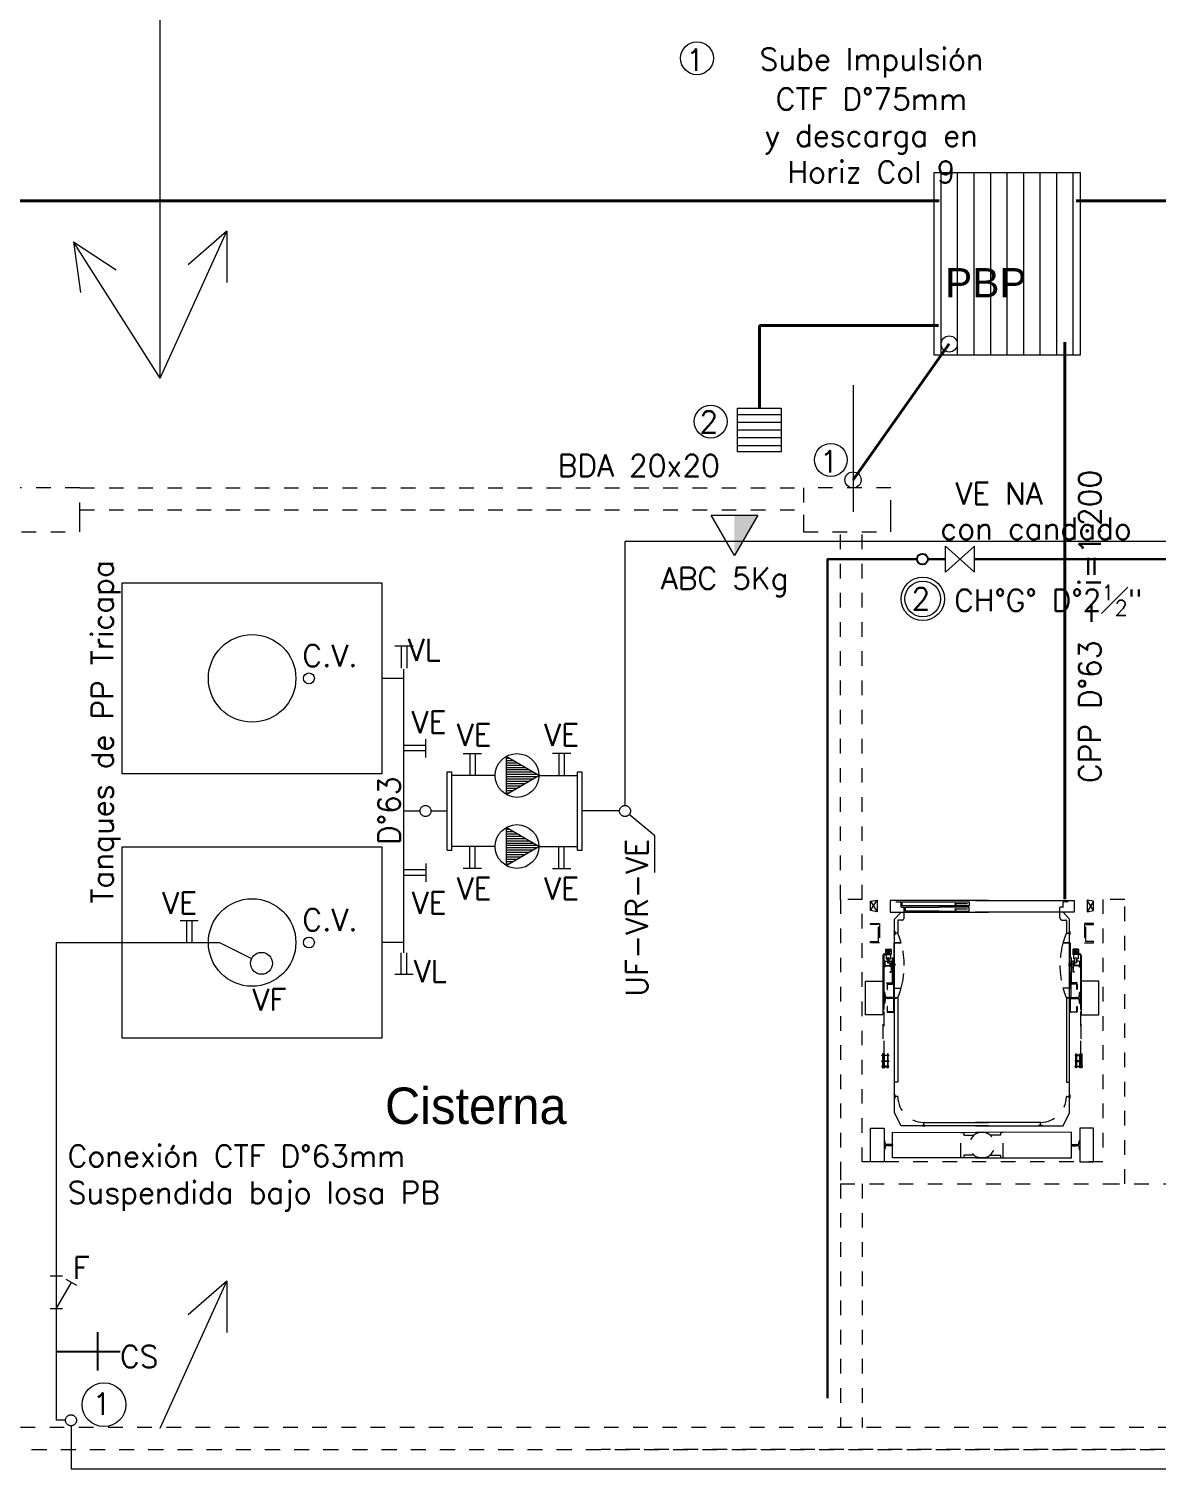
# Model space of a CAD drawing. Header units: millimetres. Extents: x 539 to 842, y -453 to -96.
# Drawn here: x 806.39 to 814.13, y -408.24 to -398.37 of the extents above; entities that cross this region are included whole.
import ezdxf
from ezdxf.enums import TextEntityAlignment as Align

# ---------------------------------------------------------------- set-up
doc = ezdxf.new("R2010")
doc.units = ezdxf.units.MM
doc.header["$LTSCALE"] = 0.1
for name, pattern in [('ACAD_ISO02W100', [15, 12, -3]), ('CENTER', [2.25, 1, -0.1, 0.05, -0.1, 1]), ('CONTINUA', [0]), ('DASHED', [0.7, 0.5, -0.2]), ('HIDDEN', [0.375, 0.25, -0.125]), ('HIDDEN2', [0.1875, 0.125, -0.0625])]:
    doc.linetypes.add(name, pattern=pattern)
doc.layers.get('0').update_dxf_attribs({"lineweight": 5})
for name, color, linetype, lineweight in [('00-Agua Fria', 5, 'ACAD_ISO02W100', 20), ('00-Texto AF', 7, 'Continuous', 18), ('00_Incendio_Cañeria', 1, 'Continuous', 30), ('00_Incendio_Matafuego', 1, 'Continuous', 20), ('00_Incendio_Montantes', 1, 'Continuous', 30), ('00_Incendio_Numeracion Montantes', 1, 'Continuous', 30), ('00_Incendio_Textos', 7, 'Continuous', 13), ('Agua Fria Directa - Texto', 7, 'Continuous', 18), ('Incendio', 10, 'ACAD_ISO02W100', 35), ('Incendio - Texto', 11, 'Continuous', 18), ('Lavarropa', 7, 'HIDDEN', 5), ('Texto Diámetros', 7, 'Continuous', 25), ('Ventilaciones - Agua', 70, 'Continuous', 30)]:
    doc.layers.add(name, color=color, linetype=linetype, lineweight=lineweight)
doc.layers.add('00-Pluvial', color=40, linetype='Continuous')
doc.layers.add('Textos', color=7, linetype='Continuous')
doc.styles.add('Arial', font='arial.ttf', dxfattribs={"height": 0.245883})
doc.styles.add('Instal Sanit', font='techb___.ttf', dxfattribs={"height": 0.15})
doc.styles.add('Pill Gothic 300mg Lt', font='', dxfattribs={"height": 0.186028})
doc.styles.add('Romans', font='romans.shx')
doc.styles.get("Standard").update_dxf_attribs({"font": 'arial.ttf'})
doc.styles.get('Pill Gothic 300mg Lt').set_extended_font_data('Pill Gothic 300mg Lt')

# ---------------------------------------------------------------- blocks, each defined once
blk = doc.blocks.new('LLP')
at = {"layer": '00-Agua Fria', "color": 0, "linetype": 'Continuous', "lineweight": 20}
for p, q in [((-1, 2.4), (1, 2.4)), ((-0.3, 2.4), (-0.3, 0)), ((0.3, 2.4), (0.3, 0))]:
    blk.add_line(p, q, dxfattribs=at)
blk = doc.blocks.new('g')
blk.add_lwpolyline([(0.6, 0.2), (0.1, 0.2, -0.198945), (0, 0.3, -0.198878), (-0.1, 0.4), (-0.1, 1.2, 0.414208), (-0.3, 1.5, 0.414219), (-0.5, 1.2, -0.000005), (-0.5, -1.3, 0.000002), (-0.5, -1.3, 0.999999), (-0.1, -1.3), (-0.1, -0.4, -0.198907), (0, -0.3, -0.198919), (0.1, -0.2), (0.6, -0.2)], format="xyb")
blk = doc.blocks.new('SS final')
at = {"color": 8, "lineweight": 18}
for p, q in [((1055.797, -439.8111), (1055.197, -439.8111)), ((1055.797, -440.0111), (1055.797, -439.8111)), ((1055.797, -439.8111), (1060.7577, -439.8111)), ((1061.3577, -439.8111), (1060.7577, -439.8111)), ((1060.7577, -439.8111), (1060.7577, -439.9951)), ((1061.3577, -439.9951), (1061.3577, -439.8111)), ((1055.797, -439.9611), (1060.7577, -439.9611)), ((1055.797, -440.1111), (1055.797, -440.0111)), ((1060.7577, -439.9951), (1060.7577, -439.9966)), ((1060.7577, -439.9966), (1060.7577, -439.9976)), ((1060.7577, -439.9976), (1060.7577, -440.0101)), ((1060.7577, -440.0101), (1060.7577, -440.0111)), ((1060.7577, -440.0111), (1060.7577, -440.1111)), ((1061.3577, -439.9966), (1061.3577, -439.9951)), ((1061.3577, -439.9976), (1061.3577, -439.9966)), ((1061.3577, -440.0101), (1061.3577, -439.9976)), ((1061.3577, -440.0111), (1061.3577, -440.0101)), ((1061.3577, -440.1111), (1061.3577, -440.0111)), ((1055.197, -440.1111), (1055.797, -440.1111)), ((1060.7577, -440.1111), (1061.3577, -440.1111)), ((1061.0109, -442.6304), (1061.0109, -440.1111)), ((1061.1609, -442.6304), (1061.1609, -440.1111)), ((1061.0109, -442.6304), (1061.0109, -444.4379)), ((1061.1609, -442.6304), (1061.0109, -442.6304)), ((1061.1609, -444.4304), (1061.1609, -442.6304)), ((1062.9609, -442.6304), (1062.8109, -442.6304)), ((1062.8109, -442.6304), (1062.8109, -444.4304)), ((1062.9609, -444.5804), (1062.9609, -442.6304)), ((1061.3911, -442.6482), (1061.4239, -442.6482)), ((1061.4266, -442.6824), (1061.4266, -442.6509)), ((1061.4279, -442.6837), (1061.4462, -442.6837)), ((1061.4488, -442.7549), (1061.4488, -442.6864)), ((1062.5155, -442.7549), (1062.5155, -442.6864)), ((1062.5364, -442.6837), (1062.5182, -442.6837)), ((1062.5377, -442.6824), (1062.5377, -442.6509)), ((1062.5733, -442.6482), (1062.5404, -442.6482)), ((1061.2177, -442.7949), (1061.2799, -442.7949)), ((1061.2177, -442.8037), (1061.2177, -442.7949)), ((1061.2711, -442.8037), (1061.2177, -442.8037)), ((1061.2711, -442.9193), (1061.2711, -442.8037)), ((1061.2799, -442.7949), (1061.2799, -442.9282)), ((1062.7466, -442.7949), (1062.6844, -442.7949)), ((1062.6844, -442.7949), (1062.6844, -442.9282)), ((1062.6933, -442.9193), (1062.6933, -442.8037)), ((1062.6933, -442.8037), (1062.7466, -442.8037)), ((1062.7466, -442.8037), (1062.7466, -442.7949)), ((1061.2177, -442.9282), (1061.2177, -442.9193)), ((1061.2177, -442.9193), (1061.2711, -442.9193)), ((1061.2799, -442.9282), (1061.2177, -442.9282)), ((1062.6844, -442.9282), (1062.7466, -442.9282)), ((1062.7466, -442.9193), (1062.6933, -442.9193)), ((1062.7466, -442.9282), (1062.7466, -442.9193)), ((1061.3082, -443.3426), (1061.3082, -443.2693)), ((1061.3082, -443.2693), (1061.3127, -443.2693)), ((1061.3155, -443.2719), (1061.3182, -443.3002)), ((1061.3182, -443.3117), (1061.3155, -443.3401)), ((1061.3351, -443.3026), (1061.3209, -443.3026)), ((1061.3351, -443.3093), (1061.3209, -443.3093)), ((1061.3351, -443.3026), (1061.3379, -443.302)), ((1061.3351, -443.3026), (1061.3379, -443.302)), ((1061.3351, -443.3093), (1061.3379, -443.31)), ((1061.3351, -443.3093), (1061.3379, -443.31)), ((1061.3679, -443.302), (1061.3379, -443.302)), ((1061.3679, -443.31), (1061.3379, -443.31)), ((1061.3688, -443.3029), (1061.3679, -443.302)), ((1061.3688, -443.3091), (1061.3679, -443.31)), ((1061.3688, -443.3029), (1061.3688, -443.3091)), ((1062.5955, -443.3029), (1062.5964, -443.302)), ((1062.5955, -443.3029), (1062.5955, -443.3091)), ((1062.5955, -443.3091), (1062.5964, -443.31)), ((1062.5964, -443.302), (1062.6264, -443.302)), ((1062.5964, -443.31), (1062.6264, -443.31)), ((1062.6293, -443.3026), (1062.6264, -443.302)), ((1062.6293, -443.3026), (1062.6264, -443.302)), ((1062.6293, -443.3093), (1062.6264, -443.31)), ((1062.6293, -443.3093), (1062.6264, -443.31)), ((1062.6293, -443.3026), (1062.6435, -443.3026)), ((1062.6293, -443.3093), (1062.6435, -443.3093)), ((1062.6488, -443.2719), (1062.6461, -443.3002)), ((1062.6461, -443.3117), (1062.6488, -443.3401)), ((1062.6561, -443.2693), (1062.6516, -443.2693)), ((1062.6561, -443.3426), (1062.6561, -443.2693)), ((1061.3082, -443.3426), (1061.3127, -443.3426)), ((1062.6561, -443.3426), (1062.6516, -443.3426)), ((1061.3111, -444.2837), (1061.3111, -444.346)), ((1061.3136, -444.2837), (1061.3111, -444.2837)), ((1061.3191, -444.3089), (1061.3164, -444.2863)), ((1061.3191, -444.3208), (1061.3164, -444.3434)), ((1061.3351, -444.3115), (1061.3219, -444.3115)), ((1061.3351, -444.3182), (1061.3219, -444.3182)), ((1061.3351, -444.3115), (1061.3379, -444.3109)), ((1061.3351, -444.3182), (1061.3379, -444.3189)), ((1061.3679, -444.3109), (1061.3379, -444.3109)), ((1061.3679, -444.3189), (1061.3379, -444.3189)), ((1061.3688, -444.3117), (1061.3679, -444.3109)), ((1061.3688, -444.318), (1061.3679, -444.3189)), ((1061.3688, -444.3117), (1061.3688, -444.318)), ((1062.5955, -444.3117), (1062.5964, -444.3109)), ((1062.5955, -444.3117), (1062.5955, -444.318)), ((1062.5955, -444.318), (1062.5964, -444.3189)), ((1062.5964, -444.3109), (1062.6264, -444.3109)), ((1062.5964, -444.3189), (1062.6264, -444.3189)), ((1062.6293, -444.3115), (1062.6264, -444.3109)), ((1062.6293, -444.3182), (1062.6264, -444.3189)), ((1062.6293, -444.3115), (1062.6425, -444.3115)), ((1062.6293, -444.3182), (1062.6425, -444.3182)), ((1062.6453, -444.3089), (1062.6479, -444.2863)), ((1062.6453, -444.3208), (1062.6479, -444.3434)), ((1062.6507, -444.2837), (1062.6533, -444.2837)), ((1062.6533, -444.2837), (1062.6533, -444.346)), ((1061.3136, -444.346), (1061.3111, -444.346)), ((1062.6507, -444.346), (1062.6533, -444.346)), ((1061.0109, -444.4379), (1061.0109, -444.4394)), ((1061.0109, -444.4394), (1061.0109, -444.4404)), ((1061.0109, -444.4404), (1061.0109, -444.4554)), ((1061.0109, -444.4554), (1061.0109, -444.5804)), ((1062.8109, -444.4304), (1061.1609, -444.4304)), ((1061.0109, -444.5804), (1062.9609, -444.5804)), ((1061.0109, -444.5804), (1061.0109, -446.2501)), ((1061.1609, -444.5804), (1061.1609, -446.2501)), ((1062.8253, -444.5804), (1069.1277, -444.5804)), ((1077.8905, -446.2501), (970.8155, -446.2501)), ((970.6655, -446.4001), (1078.0405, -446.4001)), ((1052.2695, -446.4001), (1059.3697, -446.4001)), ((1067.835, -446.4001), (1059.3697, -446.4001))]:
    blk.add_line(p, q, dxfattribs=at)
at = {"color": 8, "linetype": 'HIDDEN', "lineweight": 18}
for p, q in [((1061.2177, -442.706), (1061.2622, -442.6349)), ((1061.2177, -442.6437), (1061.2622, -442.7149)), ((1062.7466, -442.706), (1062.7022, -442.6349)), ((1062.7466, -442.6437), (1062.7022, -442.7149))]:
    blk.add_line(p, q, dxfattribs=at)
at = {"color": 8, "linetype": 'Continuous', "lineweight": 18}
for p, q in [((1062.0266, -442.6393), (1061.3511, -442.6393)), ((1061.3511, -442.6393), (1061.3511, -442.7193)), ((1061.9377, -442.6393), (1062.6133, -442.6393)), ((1062.6133, -442.6393), (1062.6133, -442.7193)), ((1061.3511, -442.7193), (1062.0266, -442.7193)), ((1061.3822, -442.7673), (1061.4266, -442.7193)), ((1061.4266, -442.7193), (1062.0266, -442.7193)), ((1061.4355, -442.6482), (1061.8933, -442.6482)), ((1061.4355, -442.6749), (1061.4355, -442.6482)), ((1061.8933, -442.6749), (1061.4355, -442.6749)), ((1061.4561, -442.7104), (1061.4561, -442.6837)), ((1061.4561, -442.6837), (1061.685, -442.6837)), ((1061.685, -442.7104), (1061.4561, -442.7104)), ((1061.8933, -442.6837), (1061.685, -442.6837)), ((1061.685, -442.7104), (1061.8933, -442.7104)), ((1061.7951, -442.6617), (1061.8038, -442.6555)), ((1061.8822, -442.6617), (1061.7951, -442.6617)), ((1061.7951, -442.6617), (1061.8045, -442.6682)), ((1061.7951, -442.6982), (1061.8038, -442.692)), ((1061.8822, -442.6982), (1061.7951, -442.6982)), ((1061.7951, -442.6982), (1061.8045, -442.7047)), ((1061.8933, -442.6482), (1061.8933, -442.6749)), ((1061.8933, -442.7104), (1061.8933, -442.6837)), ((1062.5377, -442.7193), (1061.9377, -442.7193)), ((1062.6133, -442.7193), (1061.9377, -442.7193)), ((1062.5822, -442.7663), (1062.5377, -442.7193)), ((1061.3822, -444.0926), (1061.3822, -442.7673)), ((1061.4311, -442.7726), (1061.4071, -442.7726)), ((1062.5333, -442.7726), (1062.5573, -442.7726)), ((1062.5822, -444.0926), (1062.5822, -442.7663)), ((1061.3026, -443.0143), (1061.3026, -443.3855)), ((1061.3082, -443.0143), (1061.3082, -443.3855)), ((1061.3139, -443.003), (1061.3597, -443.003)), ((1061.3139, -443.0086), (1061.3597, -443.0086)), ((1061.3201, -442.975), (1061.3201, -443.0006)), ((1061.3201, -442.9877), (1061.3212, -442.9877)), ((1061.3212, -442.975), (1061.3212, -443.0006)), ((1061.3212, -443.0004), (1061.3225, -443.0017)), ((1061.3225, -442.9726), (1061.3572, -442.9726)), ((1061.3225, -442.9737), (1061.3572, -442.9737)), ((1061.3225, -443.0017), (1061.3572, -443.0017)), ((1061.3225, -443.0019), (1061.3572, -443.0019)), ((1061.3243, -443.0086), (1061.3243, -443.0381)), ((1061.3243, -443.0381), (1061.3343, -443.0381)), ((1061.3295, -442.9839), (1061.3335, -442.9839)), ((1061.3295, -442.9839), (1061.3295, -442.9916)), ((1061.3295, -442.9916), (1061.3335, -442.9916)), ((1061.3335, -442.9818), (1061.3335, -442.9839)), ((1061.3335, -442.9818), (1061.3463, -442.9818)), ((1061.3335, -442.9916), (1061.3335, -442.9938)), ((1061.3335, -442.9938), (1061.3463, -442.9938)), ((1061.3343, -443.0314), (1061.3343, -443.0652)), ((1061.3454, -443.0314), (1061.3343, -443.0314)), ((1061.3454, -443.0652), (1061.3454, -443.0314)), ((1061.3454, -443.0381), (1061.3554, -443.0381)), ((1061.3463, -442.9818), (1061.3463, -442.9839)), ((1061.3463, -442.9839), (1061.3502, -442.9839)), ((1061.3463, -442.9916), (1061.3463, -442.9938)), ((1061.3463, -442.9916), (1061.3502, -442.9916)), ((1061.3502, -442.9839), (1061.3502, -442.9916)), ((1061.3554, -443.0086), (1061.3554, -443.0381)), ((1061.3585, -443.0004), (1061.3572, -443.0017)), ((1061.3585, -442.975), (1061.3585, -443.0006)), ((1061.3585, -442.9877), (1061.3596, -442.9877)), ((1061.3596, -442.975), (1061.3596, -443.0006)), ((1061.3597, -443.003), (1061.3597, -443.0086)), ((1061.3683, -443.1969), (1061.3683, -443.0322)), ((1061.3683, -443.0322), (1061.374, -443.0322)), ((1061.374, -443.0322), (1061.374, -443.1975)), ((1062.596, -443.0322), (1062.5903, -443.0322)), ((1062.5903, -443.0322), (1062.5903, -443.1975)), ((1062.596, -443.1969), (1062.596, -443.0322)), ((1062.6047, -442.975), (1062.6047, -443.0006)), ((1062.6058, -442.9877), (1062.6047, -442.9877)), ((1062.6505, -443.003), (1062.6047, -443.003)), ((1062.6047, -443.003), (1062.6047, -443.0086)), ((1062.6505, -443.0086), (1062.6047, -443.0086)), ((1062.6058, -442.975), (1062.6058, -443.0006)), ((1062.6058, -443.0004), (1062.6071, -443.0017)), ((1062.6418, -442.9726), (1062.6071, -442.9726)), ((1062.6418, -442.9737), (1062.6071, -442.9737)), ((1062.6418, -443.0017), (1062.6071, -443.0017)), ((1062.6418, -443.0019), (1062.6071, -443.0019)), ((1062.6089, -443.0086), (1062.6089, -443.0381)), ((1062.6189, -443.0381), (1062.6089, -443.0381)), ((1062.6141, -442.9839), (1062.6141, -442.9916)), ((1062.6181, -442.9839), (1062.6141, -442.9839)), ((1062.6181, -442.9916), (1062.6141, -442.9916)), ((1062.6181, -442.9818), (1062.6181, -442.9839)), ((1062.6309, -442.9818), (1062.6181, -442.9818)), ((1062.6181, -442.9916), (1062.6181, -442.9938)), ((1062.6309, -442.9938), (1062.6181, -442.9938)), ((1062.6189, -443.0652), (1062.6189, -443.0314)), ((1062.6189, -443.0314), (1062.63, -443.0314)), ((1062.63, -443.0314), (1062.63, -443.0652)), ((1062.64, -443.0381), (1062.63, -443.0381)), ((1062.6309, -442.9818), (1062.6309, -442.9839)), ((1062.6348, -442.9839), (1062.6309, -442.9839)), ((1062.6309, -442.9916), (1062.6309, -442.9938)), ((1062.6348, -442.9916), (1062.6309, -442.9916)), ((1062.6348, -442.9839), (1062.6348, -442.9916)), ((1062.64, -443.0086), (1062.64, -443.0381)), ((1062.6431, -443.0004), (1062.6418, -443.0017)), ((1062.6431, -442.975), (1062.6431, -443.0006)), ((1062.6442, -442.9877), (1062.6431, -442.9877)), ((1062.6442, -442.975), (1062.6442, -443.0006)), ((1062.6561, -443.0143), (1062.6561, -443.3855)), ((1062.6618, -443.0143), (1062.6618, -443.3855)), ((1061.3152, -443.0557), (1061.3152, -443.0949)), ((1061.3152, -443.0949), (1061.3166, -443.0949)), ((1061.3166, -443.0869), (1061.3166, -443.0949)), ((1061.3179, -443.0531), (1061.3343, -443.0531)), ((1061.3179, -443.0842), (1061.357, -443.0842)), ((1061.3179, -443.0855), (1061.357, -443.0855)), ((1061.3343, -443.0652), (1061.3454, -443.0652)), ((1061.3454, -443.0531), (1061.357, -443.0531)), ((1061.349, -443.0855), (1061.349, -443.0877)), ((1061.349, -443.0877), (1061.3561, -443.0877)), ((1061.3503, -443.1273), (1061.357, -443.1273)), ((1061.3503, -443.1273), (1061.3503, -443.1286)), ((1061.3503, -443.1286), (1061.357, -443.1286)), ((1061.3561, -443.0855), (1061.3561, -443.0886)), ((1061.3561, -443.0886), (1061.3583, -443.0886)), ((1061.3583, -443.0869), (1061.3583, -443.126)), ((1061.3597, -443.0554), (1061.3597, -443.126)), ((1061.3597, -443.0554), (1061.3683, -443.0554)), ((1061.3597, -443.1005), (1061.3683, -443.1005)), ((1061.374, -443.0686), (1061.3762, -443.0686)), ((1061.374, -443.0873), (1061.3762, -443.0873)), ((1061.3762, -443.0873), (1061.3762, -443.0686)), ((1061.3766, -443.0682), (1061.3847, -443.0682)), ((1061.3767, -443.0833), (1061.3846, -443.0833)), ((1061.3769, -443.0877), (1061.3844, -443.0877)), ((1061.377, -443.0726), (1061.3843, -443.0726)), ((1061.3851, -443.0854), (1061.3851, -443.0701)), ((1062.5792, -443.0854), (1062.5792, -443.0701)), ((1062.5877, -443.0682), (1062.5797, -443.0682)), ((1062.5876, -443.0833), (1062.5798, -443.0833)), ((1062.5875, -443.0877), (1062.5799, -443.0877)), ((1062.5873, -443.0726), (1062.58, -443.0726)), ((1062.5903, -443.0686), (1062.5881, -443.0686)), ((1062.5881, -443.0873), (1062.5881, -443.0686)), ((1062.5903, -443.0873), (1062.5881, -443.0873)), ((1062.6047, -443.0554), (1062.596, -443.0554)), ((1062.6047, -443.1005), (1062.596, -443.1005)), ((1062.6047, -443.0554), (1062.6047, -443.126)), ((1062.606, -443.0869), (1062.606, -443.126)), ((1062.6082, -443.0886), (1062.606, -443.0886)), ((1062.6189, -443.0531), (1062.6073, -443.0531)), ((1062.6464, -443.0842), (1062.6073, -443.0842)), ((1062.6464, -443.0855), (1062.6073, -443.0855)), ((1062.614, -443.1273), (1062.6073, -443.1273)), ((1062.614, -443.1286), (1062.6073, -443.1286)), ((1062.6082, -443.0855), (1062.6082, -443.0886)), ((1062.6153, -443.0877), (1062.6082, -443.0877)), ((1062.614, -443.1273), (1062.614, -443.1286)), ((1062.6153, -443.0855), (1062.6153, -443.0877)), ((1062.63, -443.0652), (1062.6189, -443.0652)), ((1062.6464, -443.0531), (1062.63, -443.0531)), ((1062.6478, -443.0869), (1062.6478, -443.0949)), ((1062.6491, -443.0949), (1062.6478, -443.0949)), ((1062.6491, -443.0557), (1062.6491, -443.0949)), ((1061.1822, -443.4215), (1061.1822, -443.1904)), ((1061.1822, -443.1904), (1061.3026, -443.1904)), ((1061.3026, -443.1904), (1061.3026, -443.4215)), ((1061.3295, -443.2025), (1061.3627, -443.2025)), ((1061.3295, -443.2082), (1061.3295, -443.2025)), ((1061.3633, -443.2082), (1061.3295, -443.2082)), ((1062.601, -443.2082), (1062.6348, -443.2082)), ((1062.6348, -443.2025), (1062.6016, -443.2025)), ((1062.6348, -443.2082), (1062.6348, -443.2025)), ((1062.7822, -443.1904), (1062.6618, -443.1904)), ((1062.6618, -443.1904), (1062.6618, -443.4215)), ((1062.7822, -443.4215), (1062.7822, -443.1904)), ((1061.3822, -443.306), (1061.4044, -443.306)), ((1061.4044, -443.306), (1061.4044, -443.8837)), ((1062.5822, -443.306), (1062.5599, -443.306)), ((1062.5599, -443.306), (1062.5599, -443.8837)), ((1061.3026, -443.4215), (1061.1822, -443.4215)), ((1061.3026, -443.3855), (1061.3082, -443.3855)), ((1062.6618, -443.3855), (1062.6561, -443.3855)), ((1062.6618, -443.4215), (1062.7822, -443.4215)), ((1061.4044, -443.8837), (1061.3822, -443.8837)), ((1062.5599, -443.8837), (1062.5822, -443.8837)), ((1061.4266, -444.1815), (1061.3822, -444.0926)), ((1062.5377, -444.1815), (1062.5822, -444.0926)), ((1061.2177, -444.4304), (1061.2177, -444.1993)), ((1061.2177, -444.1993), (1061.3111, -444.1993)), ((1061.3111, -444.1993), (1061.3111, -444.4304)), ((1062.0266, -444.1815), (1061.4266, -444.1815)), ((1061.5822, -444.1815), (1061.5822, -444.1593)), ((1061.5822, -444.1593), (1062.0266, -444.1593)), ((1062.3822, -444.1593), (1061.9377, -444.1593)), ((1061.9377, -444.1815), (1062.5377, -444.1815)), ((1062.3822, -444.1815), (1062.3822, -444.1593)), ((1062.7466, -444.1993), (1062.6533, -444.1993)), ((1062.6533, -444.1993), (1062.6533, -444.4304)), ((1062.7466, -444.4304), (1062.7466, -444.1993)), ((1061.3688, -444.4029), (1061.3688, -444.2269)), ((1061.3688, -444.2269), (1062.0266, -444.2275)), ((1062.5955, -444.2269), (1061.9377, -444.2275)), ((1062.5955, -444.4029), (1062.5955, -444.2269)), ((1062.0266, -444.4029), (1061.3688, -444.4029)), ((1061.9377, -444.4029), (1062.5955, -444.4029)), ((1061.3111, -444.4304), (1061.2177, -444.4304)), ((1062.6533, -444.4304), (1062.7466, -444.4304))]:
    blk.add_line(p, q, dxfattribs=at)
at = {"color": 8, "linetype": 'CENTER', "lineweight": 18}
for p, q in [((1061.3225, -442.9878), (1061.3572, -442.9878)), ((1062.6418, -442.9878), (1062.6071, -442.9878)), ((1061.347, -443.078), (1061.3885, -443.078)), ((1062.6173, -443.078), (1062.5758, -443.078))]:
    blk.add_line(p, q, dxfattribs=at)
at = {"color": 8, "linetype": 'DASHED', "lineweight": 18}
for p, q in [((1061.349, -443.0682), (1061.3561, -443.0682)), ((1061.349, -443.0682), (1061.349, -443.0842)), ((1061.349, -443.0726), (1061.3561, -443.0726)), ((1061.349, -443.0833), (1061.3561, -443.0833)), ((1061.3561, -443.0673), (1061.3561, -443.0842)), ((1061.3561, -443.0673), (1061.3597, -443.0673)), ((1061.3583, -443.0868), (1061.3583, -443.0869)), ((1062.6082, -443.0673), (1062.6047, -443.0673)), ((1062.606, -443.0868), (1062.606, -443.0869)), ((1062.6082, -443.0673), (1062.6082, -443.0842)), ((1062.6153, -443.0682), (1062.6082, -443.0682)), ((1062.6153, -443.0726), (1062.6082, -443.0726)), ((1062.6153, -443.0833), (1062.6082, -443.0833)), ((1062.6153, -443.0682), (1062.6153, -443.0842))]:
    blk.add_line(p, q, dxfattribs=at)
at = {"color": 8, "linetype": 'HIDDEN2', "lineweight": 18, "ltscale": 0.5}
for p, q in [((1061.8365, -444.4022), (1061.8365, -444.2275)), ((1061.8365, -444.2275), (1061.856, -444.2275)), ((1061.856, -444.2275), (1061.856, -444.2469)), ((1061.856, -444.2469), (1061.9288, -444.2469)), ((1062.1084, -444.2469), (1062.0356, -444.2469)), ((1062.1278, -444.2275), (1062.1084, -444.2275)), ((1062.1084, -444.2275), (1062.1084, -444.2469)), ((1062.1278, -444.4022), (1062.1278, -444.2275)), ((1061.856, -444.4022), (1061.8365, -444.4022)), ((1061.9288, -444.3828), (1061.856, -444.3828)), ((1061.856, -444.3828), (1061.856, -444.4022)), ((1062.0356, -444.3828), (1062.1084, -444.3828)), ((1062.1084, -444.3828), (1062.1084, -444.4022)), ((1062.1084, -444.4022), (1062.1278, -444.4022))]:
    blk.add_line(p, q, dxfattribs=at)
at = {"color": 8, "lineweight": 18}
for points in [[(1061.2622, -442.6349), (1061.2622, -442.7149), (1061.2177, -442.706), (1061.2177, -442.6437)], [(1062.7022, -442.6349), (1062.7022, -442.7149), (1062.7466, -442.706), (1062.7466, -442.6437)], [(1061.3393, -443.6882), (1061.3349, -443.6882), (1061.3349, -443.786), (1061.3393, -443.786)], [(1062.625, -443.6882), (1062.6295, -443.6882), (1062.6295, -443.786), (1062.625, -443.786)]]:
    blk.add_lwpolyline(points, close=True, dxfattribs=at)
for points in [[(1061.407, -442.7726, 0.382405), (1061.4044, -442.775), (1061.4044, -442.8591, -0.382405), (1061.4017, -442.8615), (1061.3848, -442.8615, -0.414213), (1061.3821, -442.8589), (1061.3821, -442.8509)], [(1062.5573, -442.7726, -0.382405), (1062.5599, -442.775), (1062.5599, -442.8591, 0.382405), (1062.5626, -442.8615), (1062.5795, -442.8615, 0.414213), (1062.5822, -442.8589), (1062.5822, -442.8509)], [(1061.3777, -442.9282), (1061.4236, -442.9282, 0.498137), (1061.4262, -442.9248, 0.014075), (1061.4164, -442.8937, 0.014078), (1061.4048, -442.8632, 0.303961), (1061.4023, -442.8615), (1061.3848, -442.8615, 0.414205), (1061.3822, -442.8642), (1061.3822, -442.8722)], [(1061.3999, -442.9282), (1061.3804, -442.9282, 0.415832), (1061.3777, -442.9309), (1061.3777, -443.2366, 0.414217), (1061.3804, -443.2393), (1061.3999, -443.2393)], [(1061.3848, -442.8615, 0.414213), (1061.3821, -442.8642), (1061.3821, -442.8722)], [(1061.4017, -443.2393), (1061.4252, -443.2393, 0.337311), (1061.4277, -443.2373, 0.067471), (1061.4486, -443.0837, 0.067485), (1061.4277, -442.9301, 0.337302), (1061.4252, -442.9282), (1061.4017, -442.9282)], [(1062.5626, -443.2393), (1062.5392, -443.2393, -0.337311), (1062.5366, -443.2373, -0.067471), (1062.5158, -443.0837, -0.067485), (1062.5366, -442.9301, -0.337302), (1062.5392, -442.9282), (1062.5626, -442.9282)], [(1062.5866, -442.9282), (1062.5407, -442.9282, -0.498137), (1062.5381, -442.9248, -0.014075), (1062.548, -442.8937, -0.014078), (1062.5595, -442.8632, -0.303961), (1062.562, -442.8615), (1062.5795, -442.8615, -0.414205), (1062.5822, -442.8642), (1062.5822, -442.8722)], [(1062.5644, -442.9282), (1062.584, -442.9282, -0.415832), (1062.5866, -442.9309), (1062.5866, -443.2366, -0.414217), (1062.5839, -443.2393), (1062.5644, -443.2393)], [(1062.5795, -442.8615, -0.414213), (1062.5822, -442.8642), (1062.5822, -442.8722)], [(1061.3333, -443.3637), (1061.3306, -443.3637), (1061.3306, -443.3984, 0.414213), (1061.3359, -443.4037), (1061.3715, -443.4037, 0.414214), (1061.3768, -443.3984), (1061.3768, -443.2135, 0.414214), (1061.3715, -443.2082), (1061.3359, -443.2082, 0.414214), (1061.3306, -443.2135), (1061.3306, -443.2482), (1061.3333, -443.2482), (1061.3333, -443.2135, -0.41421), (1061.3359, -443.2109), (1061.3715, -443.2109, -0.414217), (1061.3742, -443.2135), (1061.3742, -443.3984, -0.414213), (1061.3715, -443.4011), (1061.3359, -443.4011, -0.414218), (1061.3333, -443.3984), (1061.3333, -443.3637)], [(1062.6311, -443.3637), (1062.6337, -443.3637), (1062.6337, -443.3984, -0.414213), (1062.6284, -443.4037), (1062.5928, -443.4037, -0.414214), (1062.5875, -443.3984), (1062.5875, -443.2135, -0.414214), (1062.5928, -443.2082), (1062.6284, -443.2082, -0.414214), (1062.6337, -443.2135), (1062.6337, -443.2482), (1062.6311, -443.2482), (1062.6311, -443.2135, 0.41421), (1062.6284, -443.2109), (1062.5928, -443.2109, 0.414217), (1062.5902, -443.2135), (1062.5902, -443.3984, 0.414213), (1062.5928, -443.4011), (1062.6284, -443.4011, 0.414218), (1062.6311, -443.3984), (1062.6311, -443.3637)], [(1061.3777, -443.2393), (1061.4236, -443.2393, -0.498137), (1061.4262, -443.2427, -0.014075), (1061.4164, -443.2738, -0.014078), (1061.4048, -443.3043, -0.303961), (1061.4023, -443.306), (1061.3848, -443.306, -0.414205), (1061.3822, -443.3033), (1061.3822, -443.2953)], [(1061.3848, -443.306, 0.414205), (1061.3822, -443.3086), (1061.3822, -443.3166)], [(1062.5866, -443.2393), (1062.5407, -443.2393, 0.498137), (1062.5381, -443.2427, 0.014075), (1062.548, -443.2738, 0.014078), (1062.5595, -443.3043, 0.303961), (1062.562, -443.306), (1062.5795, -443.306, 0.414205), (1062.5822, -443.3033), (1062.5822, -443.2953)], [(1062.5795, -443.306, -0.414205), (1062.5822, -443.3086), (1062.5822, -443.3166)], [(1061.3848, -443.9815), (1061.3848, -443.9815, -0.414213), (1061.3822, -443.9788), (1061.3822, -443.9708)], [(1061.5715, -444.1815), (1061.5795, -444.1815, 0.414214), (1061.5822, -444.1789), (1061.5822, -444.1618, 0.417709), (1061.5796, -444.1592, -0.405583), (1061.4044, -443.9841, 0.40989), (1061.4018, -443.9815), (1061.3848, -443.9815, 0.414213), (1061.3822, -443.9842), (1061.3822, -443.9922)], [(1062.3928, -444.1815), (1062.3848, -444.1815, -0.414214), (1062.3821, -444.1789), (1062.3821, -444.1618, -0.417709), (1062.3848, -444.1592, 0.405583), (1062.5599, -443.9841, -0.40989), (1062.5626, -443.9815), (1062.5795, -443.9815, -0.414213), (1062.5822, -443.9842), (1062.5822, -443.9922)], [(1062.5795, -443.9815), (1062.5795, -443.9815, 0.414213), (1062.5822, -443.9788), (1062.5822, -443.9708)], [(1061.5929, -444.1815), (1061.5849, -444.1815, -0.414214), (1061.5822, -444.1789)], [(1062.3715, -444.1815), (1062.3795, -444.1815, 0.414214), (1062.3821, -444.1789)]]:
    blk.add_lwpolyline(points, format="xyb", dxfattribs=at)
for points in [[(1061.3038, -443.6882), (1061.2993, -443.6882), (1061.2993, -443.786), (1061.3038, -443.786), (1061.3038, -443.1993), (1061.3082, -443.1993), (1061.3082, -443.786), (1061.3127, -443.786), (1061.3127, -443.6882), (1061.3082, -443.6882)], [(1062.6606, -443.6882), (1062.665, -443.6882), (1062.665, -443.786), (1062.6606, -443.786), (1062.6606, -443.1993), (1062.6561, -443.1993), (1062.6561, -443.786), (1062.6517, -443.786), (1062.6517, -443.6882), (1062.6561, -443.6882)], [(1061.2993, -443.7015), (1061.2949, -443.7015), (1061.2949, -443.6971), (1061.2993, -443.6971)], [(1061.3038, -443.6971), (1061.3082, -443.6971)], [(1061.3082, -443.7015), (1061.3038, -443.7015)], [(1061.3127, -443.6971), (1061.3349, -443.6971)], [(1061.3349, -443.7015), (1061.3127, -443.7015)], [(1061.3393, -443.6971), (1061.3438, -443.6971), (1061.3438, -443.7015)], [(1061.3438, -443.7015), (1061.3393, -443.7015)], [(1062.625, -443.6971), (1062.6206, -443.6971), (1062.6206, -443.7015)], [(1062.6206, -443.7015), (1062.625, -443.7015)], [(1062.6517, -443.6971), (1062.6295, -443.6971)], [(1062.6295, -443.7015), (1062.6517, -443.7015)], [(1062.6606, -443.6971), (1062.6561, -443.6971)], [(1062.6561, -443.7015), (1062.6606, -443.7015)], [(1062.665, -443.7015), (1062.6695, -443.7015), (1062.6695, -443.6971), (1062.665, -443.6971)], [(1061.2993, -443.7415), (1061.2949, -443.7415), (1061.2949, -443.7371), (1061.2993, -443.7371)], [(1061.2993, -443.7726), (1061.2949, -443.7726), (1061.2949, -443.7771), (1061.2993, -443.7771)], [(1061.3038, -443.7371), (1061.3082, -443.7371)], [(1061.3082, -443.7415), (1061.3038, -443.7415)], [(1061.3082, -443.7726), (1061.3038, -443.7726)], [(1061.3038, -443.7771), (1061.3082, -443.7771)], [(1061.3127, -443.7371), (1061.3349, -443.7371)], [(1061.3349, -443.7415), (1061.3127, -443.7415)], [(1061.3349, -443.7726), (1061.3127, -443.7726)], [(1061.3127, -443.7771), (1061.3349, -443.7771)], [(1061.3393, -443.7371), (1061.3438, -443.7371), (1061.3438, -443.7415)], [(1061.3438, -443.7415), (1061.3393, -443.7415)], [(1061.3393, -443.7771), (1061.3438, -443.7771), (1061.3438, -443.7726)], [(1061.3438, -443.7726), (1061.3393, -443.7726)], [(1062.625, -443.7371), (1062.6206, -443.7371), (1062.6206, -443.7415)], [(1062.6206, -443.7415), (1062.625, -443.7415)], [(1062.625, -443.7771), (1062.6206, -443.7771), (1062.6206, -443.7726)], [(1062.6206, -443.7726), (1062.625, -443.7726)], [(1062.6517, -443.7371), (1062.6295, -443.7371)], [(1062.6295, -443.7415), (1062.6517, -443.7415)], [(1062.6295, -443.7726), (1062.6517, -443.7726)], [(1062.6517, -443.7771), (1062.6295, -443.7771)], [(1062.6606, -443.7371), (1062.6561, -443.7371)], [(1062.6561, -443.7415), (1062.6606, -443.7415)], [(1062.6561, -443.7726), (1062.6606, -443.7726)], [(1062.6606, -443.7771), (1062.6561, -443.7771)], [(1062.665, -443.7415), (1062.6695, -443.7415), (1062.6695, -443.7371), (1062.665, -443.7371)], [(1062.665, -443.7726), (1062.6695, -443.7726), (1062.6695, -443.7771), (1062.665, -443.7771)]]:
    blk.add_lwpolyline(points, dxfattribs=at)
for centre, radius, start, end in [((1061.4239, -442.6509), 0.00267, 359.99999, 90), ((1061.4279, -442.6824), 0.00133, 180, 270), ((1061.4462, -442.6864), 0.00267, 359.99999, 90), ((1062.5182, -442.6864), 0.00267, 90, 180.00001), ((1062.5364, -442.6824), 0.00133, 270, 0), ((1062.5404, -442.6509), 0.00267, 90, 180.00001), ((1061.4311, -442.7549), 0.0178, 270, 0.00001), ((1061.4311, -442.7549), 0.0178, 270, 0.00001), ((1062.5333, -442.7549), 0.0178, 179.99999, 270), ((1062.5333, -442.7549), 0.0178, 179.99999, 270), ((1061.3127, -443.2721), 0.00282, 4.94834, 89.99451), ((1061.3209, -443.3), 0.00267, 185.45863, 270.00064), ((1061.3209, -443.312), 0.00267, 89.99936, 174.54137), ((1062.6435, -443.3), 0.00267, 269.99936, 354.54137), ((1062.6435, -443.312), 0.00267, 5.45863, 90.00064), ((1062.6516, -443.2721), 0.00282, 90.00549, 175.05166), ((1061.3127, -443.3398), 0.00282, 270.00549, 355.05166), ((1062.6516, -443.3398), 0.00282, 184.94834, 269.99451), ((1061.3136, -444.2866), 0.00282, 4.94834, 89.99451), ((1061.3219, -444.3087), 0.00282, 184.9482, 269.99451), ((1061.3219, -444.321), 0.00282, 90.00549, 175.0518), ((1062.6425, -444.3087), 0.00282, 270.00549, 355.0518), ((1062.6425, -444.321), 0.00282, 4.9482, 89.99451), ((1062.6507, -444.2866), 0.00282, 90.00549, 175.05166), ((1061.3136, -444.3431), 0.00282, 270.00549, 355.05166), ((1062.6507, -444.3431), 0.00282, 184.94834, 269.99451)]:
    blk.add_arc(centre, radius, start, end, dxfattribs=at)
at = {"color": 8, "linetype": 'Continuous', "lineweight": 18}
for centre, radius, start, end in [((1061.3139, -443.0143), 0.0113, 90, 179.99999), ((1061.3139, -443.0143), 0.00564, 90, 179.99999), ((1061.3225, -442.975), 0.0024, 90, 179.99999), ((1061.3225, -443.0006), 0.0024, 179.99998, 270), ((1061.3225, -442.975), 0.00133, 90, 179.99999), ((1061.3225, -443.0006), 0.00133, 179.99998, 270), ((1061.3572, -442.975), 0.0024, 359.99998, 89.99999), ((1061.3572, -442.975), 0.00133, 359.99998, 89.99999), ((1061.3572, -443.0006), 0.00133, 270, 359.99998), ((1061.3572, -443.0006), 0.0024, 270, 359.99998), ((1062.6071, -442.975), 0.0024, 90.00001, 180.00002), ((1062.6071, -443.0006), 0.0024, 180.00002, 270), ((1062.6071, -442.975), 0.00133, 90.00001, 180.00002), ((1062.6071, -443.0006), 0.00133, 180.00002, 270), ((1062.6418, -442.975), 0.0024, 0.00001, 90), ((1062.6418, -442.975), 0.00133, 0.00001, 90), ((1062.6418, -443.0006), 0.0024, 270, 0.00002), ((1062.6418, -443.0006), 0.00133, 270, 0.00002), ((1062.6505, -443.0143), 0.0113, 0.00001, 90), ((1062.6505, -443.0143), 0.00564, 0.00001, 90), ((1061.3179, -443.0557), 0.00267, 90, 179.99999), ((1061.3179, -443.0869), 0.00267, 90, 179.99999), ((1061.3179, -443.0869), 0.00133, 90, 179.99999), ((1061.357, -443.0557), 0.00267, 359.99998, 89.99999), ((1061.357, -443.0869), 0.00267, 359.99998, 89.99999), ((1061.357, -443.0869), 0.00133, 359.99998, 89.99999), ((1061.357, -443.126), 0.00133, 270, 359.99998), ((1061.357, -443.126), 0.00267, 270, 359.99998), ((1061.3807, -443.0701), 0.00444, 154.61424, 214.83978), ((1061.3981, -443.0785), 0.0219, 164.42196, 192.66319), ((1061.3807, -443.0854), 0.00444, 151.86173, 211.89729), ((1061.3807, -443.0701), 0.00444, 325.16023, 25.38575), ((1061.3632, -443.0785), 0.0219, 347.33681, 15.57806), ((1061.3807, -443.0854), 0.00444, 328.1027, 28.13826), ((1062.5837, -443.0701), 0.00444, 154.61425, 214.83977), ((1062.6011, -443.0785), 0.0219, 164.42194, 192.66319), ((1062.5837, -443.0854), 0.00444, 151.86174, 211.8973), ((1062.5837, -443.0701), 0.00444, 325.16022, 25.38576), ((1062.5663, -443.0785), 0.0219, 347.33681, 15.57804), ((1062.5837, -443.0854), 0.00444, 328.10271, 28.13827), ((1062.6073, -443.0557), 0.00267, 90.00001, 180.00002), ((1062.6073, -443.0869), 0.00267, 90.00001, 180.00002), ((1062.6073, -443.126), 0.00267, 180.00002, 270), ((1062.6073, -443.0869), 0.00133, 90.00001, 180.00002), ((1062.6073, -443.126), 0.00133, 180.00002, 270), ((1062.6464, -443.0557), 0.00267, 0.00001, 90), ((1062.6464, -443.0869), 0.00267, 0.00001, 90), ((1062.6464, -443.0869), 0.00133, 0.00001, 90), ((1061.3627, -443.1969), 0.00564, 270.00041, 0.00041), ((1061.3633, -443.1975), 0.0107, 270, 0), ((1062.601, -443.1975), 0.0107, 180, 270), ((1062.6016, -443.1969), 0.00564, 179.99959, 269.99959)]:
    blk.add_arc(centre, radius, start, end, dxfattribs=at)
at = {"color": 8, "linetype": 'HIDDEN2', "lineweight": 18, "ltscale": 0.5}
for start, end in [(90, 270), (270, 90)]:
    blk.add_arc((1061.9822, -444.3149), 0.0874, start, end, dxfattribs=at)
at = {"color": 8, "lineweight": 18}
for p, xscale, yscale, zscale, rotation in [((1061.3848, -442.8615), -0.008888887569072882, 0.008888887569072882, 0.008888887569072882, 180), ((1062.5795, -442.8615), 0.008888887569072882, 0.008888887569072882, 0.008888887569072882, 180), ((1061.3848, -443.9815), -0.00888888756906025, 0.00888888756906025, 0.00888888756906025, 180), ((1062.5795, -443.9815), 0.00888888756906025, 0.00888888756906025, 0.00888888756906025, 180), ((1061.5822, -444.1789), -0.00888888756906025, 0.00888888756906025, 0.00888888756906025, 270), ((1062.3821, -444.1789), 0.008888887569060252, 0.008888887569060252, 0.008888887569060252, 90)]:
    blk.add_blockref('g', p, dxfattribs=dict(at, xscale=xscale, yscale=yscale, zscale=zscale, rotation=rotation))
at = {"color": 8, "lineweight": 18, "style": 'Pill Gothic 300mg Lt'}
blk.add_text('Cisterna', height=0.25, dxfattribs=at).set_placement((1057.8889, -444.1701))

msp = doc.modelspace()

# ---------------------------------------------------------------- hatches: boundary and pattern name
at = {"layer": '00-Agua Fria', "linetype": 'CONTINUA', "lineweight": 5}
h = msp.add_hatch(dxfattribs=at)
h.set_pattern_fill('ANSI31', color=256, scale=0.005, angle=135)
h.set_pattern_definition([(180, (383.195544, -786.574947), (-1e-18, -0.015875), [])])
h.paths.add_polyline_path([(809.8916, -403.4876), (809.6666, -403.3577), (809.6666, -403.6175)])
h = msp.add_hatch(dxfattribs=at)
h.set_pattern_fill('ANSI31', color=256, scale=0.005, angle=135)
h.set_pattern_definition([(180, (383.245544, -787.061778), (-1e-18, -0.015875), [])])
h.paths.add_polyline_path([(809.8916, -403.9744), (809.6666, -403.8445), (809.6666, -404.1043)])
at = {"layer": '00_Incendio_Matafuego'}
msp.add_hatch(color=256, dxfattribs=at).paths.add_polyline_path([(811.2322, -401.7038), (811.3922, -401.7038), (811.2322, -401.9809)])

# ---------------------------------------------------------------- linework, layer by layer
at = {"layer": '00-Agua Fria', "linetype": 'CONTINUA', "lineweight": 15}
for p, q in [((809.2623, -403.462), (809.2944, -403.462)), ((810.1567, -403.462), (810.1888, -403.462)), ((809.2623, -404), (809.2944, -404)), ((810.1567, -404), (810.1888, -404))]:
    msp.add_line(p, q, dxfattribs=at)
at = {"layer": '00-Agua Fria', "linetype": 'Continuous'}
for p, q in [((806.6248, -406.9197), (806.5417, -406.9197)), ((806.5833, -407.1431), (806.6876, -406.9624)), ((806.7235, -406.9832), (806.6516, -406.9417)), ((806.6248, -407.1431), (806.5417, -407.1431))]:
    msp.add_line(p, q, dxfattribs=at)
at = {"layer": '00-Agua Fria', "color": 5, "lineweight": 25}
for p, q in [((806.8649, -407.3035), (806.8649, -407.5652)), ((806.5833, -407.4343), (807.0204, -407.4343))]:
    msp.add_line(p, q, dxfattribs=at)
at = {"layer": '00-Agua Fria', "linetype": 'Continuous', "lineweight": 20}
for points in [[(817.908, -401.6958), (817.908, -401.8832), (810.4821, -401.8832)], [(810.4821, -403.6935), (810.4821, -401.8832)], [(808.9666, -404.704), (808.9666, -402.758)], [(808.9666, -402.8223), (808.8158, -402.8223)], [(809.5916, -403.4876), (809.2944, -403.4876)], [(809.8916, -403.4876), (810.1567, -403.4876)], [(808.9666, -403.731), (809.077, -403.731)], [(809.152, -403.731), (809.2623, -403.731)], [(810.4446, -403.731), (810.1888, -403.731)], [(809.5916, -403.9744), (809.2944, -403.9744)], [(809.8916, -403.9744), (810.1567, -403.9744)], [(808.9666, -404.6323), (808.8158, -404.6323)]]:
    msp.add_lwpolyline(points, dxfattribs=at)
at = {"layer": '00-Agua Fria', "linetype": 'CONTINUA', "lineweight": 20}
for points in [[(807.0358, -402.1673), (808.8158, -402.1673), (808.8158, -403.4773), (807.0358, -403.4773), (807.0358, -402.1673)], [(807.0358, -403.9773), (808.8158, -403.9773), (808.8158, -405.2873), (807.0358, -405.2873), (807.0358, -403.9773)], [(806.5833, -404.6323), (807.7011, -404.6323), (807.9226, -404.7421)], [(806.5833, -404.6323), (806.5833, -407.907)]]:
    msp.add_lwpolyline(points, dxfattribs=at)
at = {"layer": '00-Agua Fria', "linetype": 'CONTINUA', "lineweight": 15}
for points in [[(809.8916, -403.4876), (809.6666, -403.3577), (809.6666, -403.6175)], [(809.8916, -403.9744), (809.6666, -403.8445), (809.6666, -404.1043)]]:
    msp.add_lwpolyline(points, close=True, dxfattribs=at)
for points in [[(809.2623, -404), (809.2623, -403.462)], [(809.2944, -404), (809.2944, -403.462)], [(810.1567, -404), (810.1567, -403.462)], [(810.1888, -404), (810.1888, -403.462)]]:
    msp.add_lwpolyline(points, dxfattribs=at)
at = {"layer": '00-Agua Fria', "linetype": 'CONTINUA'}
for points in [[(806.6466, -407.907), (806.5833, -407.907)], [(806.6841, -407.9445), (806.6841, -408.2418)], [(829.4828, -408.2418), (806.6841, -408.242)]]:
    msp.add_lwpolyline(points, dxfattribs=at)
at = {"layer": '00-Agua Fria', "linetype": 'CONTINUA', "lineweight": 20}
for centre, radius in [((807.9258, -402.8223), 0.3), ((807.9258, -404.6323), 0.3), ((807.9898, -404.7754), 0.075), ((806.9099, -407.8004), 0.15)]:
    msp.add_circle(centre, radius, dxfattribs=at)
at = {"layer": '00-Agua Fria', "linetype": 'Continuous', "lineweight": 20}
for centre in [(809.7416, -403.4876), (809.7416, -403.9744)]:
    msp.add_circle(centre, 0.15, dxfattribs=at)
at = {"layer": '00-Agua Fria', "lineweight": 20}
for centre in [(809.1145, -403.731), (810.4821, -403.731), (806.6841, -407.907)]:
    msp.add_circle(centre, 0.0375, dxfattribs=at)
at = {"layer": '00-Pluvial', "linetype": 'ACAD_ISO02W100', "lineweight": 20, "ltscale": 3}
msp.add_line((807.2943, -400.7652), (807.2943, -391.1362), dxfattribs=at)
at = {"layer": '00-Pluvial', "lineweight": 20}
for p, q in [((812.649, -400.6061), (812.649, -399.3561)), ((812.7623, -400.6061), (812.7623, -399.3561)), ((812.8756, -400.6061), (812.8756, -399.3561)), ((812.9889, -400.6061), (812.9889, -399.3561)), ((813.1022, -400.6061), (813.1022, -399.3561)), ((813.2156, -400.6061), (813.2156, -399.3561)), ((813.3289, -400.6061), (813.3289, -399.3561)), ((813.4422, -400.6061), (813.4422, -399.3561)), ((813.5555, -400.6061), (813.5555, -399.3561)), ((807.2943, -400.7652), (807.753, -399.7575)), ((807.753, -399.7575), (807.488, -399.9876)), ((807.753, -399.7575), (807.7534, -400.1084)), ((807.2943, -400.7652), (806.7006, -399.8307)), ((806.7006, -399.8307), (806.7487, -400.1783)), ((806.7006, -399.8307), (806.9948, -400.0219)), ((811.2532, -401.0125), (811.5532, -401.0125)), ((811.2532, -401.0658), (811.5532, -401.0658)), ((811.2532, -401.1191), (811.5532, -401.1191)), ((811.2532, -401.1724), (811.5532, -401.1724)), ((811.2532, -401.2258), (811.5532, -401.2258)), ((807.2943, -407.9612), (807.753, -406.9535)), ((807.753, -406.9535), (807.488, -407.1836)), ((807.753, -406.9535), (807.7534, -407.3044))]:
    msp.add_line(p, q, dxfattribs=at)
at = {"layer": '00-Pluvial', "linetype": 'CONTINUA', "lineweight": 20}
msp.add_line((812.0452, -400.8125), (812.0452, -401.6802), dxfattribs=at)
at = {"layer": '00-Pluvial', "lineweight": 20}
for points in [[(813.6022, -399.3561), (813.6022, -400.6061), (812.6022, -400.6061), (812.6022, -399.3561), (813.6022, -399.3561)], [(811.2532, -401.2691), (811.2532, -400.9691), (811.5532, -400.9691), (811.5532, -401.2691), (811.2532, -401.2691)]]:
    msp.add_lwpolyline(points, dxfattribs=at)
at = {"layer": '00-Pluvial', "lineweight": 40}
for points in [[(812.6365, -399.5487), (802.0998, -399.5487)], [(823.178, -399.5487), (813.5743, -399.5487)], [(811.4032, -400.4037), (811.4032, -400.9691)], [(812.6309, -400.4037), (811.4032, -400.4037)], [(813.4977, -404.3347), (813.4977, -400.518)]]:
    msp.add_lwpolyline(points, dxfattribs=at)
at = {"layer": '00-Pluvial', "linetype": 'ACAD_ISO02W100', "lineweight": 40, "ltscale": 3}
msp.add_lwpolyline([(812.7052, -400.5304), (812.0452, -401.4622)], dxfattribs=at)
at = {"layer": '00-Pluvial', "lineweight": 20}
for centre, radius in [((810.9754, -398.5722), 0.1127), ((812.7052, -400.5304), 0.0551), ((811.0692, -401.0622), 0.1127), ((811.8931, -401.3248), 0.1127), ((812.0452, -401.4622), 0.0551)]:
    msp.add_circle(centre, radius, dxfattribs=at)
at = {"layer": '00-Texto AF', "color": 8}
msp.add_lwpolyline([(810.6874, -404.1535), (810.6874, -403.9023), (810.5109, -403.755)], dxfattribs=at)
at = {"layer": '00_Incendio_Cañeria', "lineweight": 30}
for points in [[(812.4842, -402.0049), (811.8707, -402.0049), (811.8707, -407.755)], [(812.5582, -402.0049), (812.6788, -402.0049)], [(812.8788, -402.0049), (817.0441, -402.0049)]]:
    msp.add_lwpolyline(points, dxfattribs=at)
at = {"layer": '00_Incendio_Matafuego'}
msp.add_lwpolyline([(811.2322, -401.9809), (811.0722, -401.7038), (811.3922, -401.7038)], close=True, dxfattribs=at)
at = {"layer": '00_Incendio_Montantes', "lineweight": 25}
msp.add_circle((812.5212, -402.0049), 0.037, dxfattribs=at)
at = {"layer": '00_Incendio_Numeracion Montantes', "lineweight": 20}
for radius in [0.149, 0.1223]:
    msp.add_circle((812.5235, -402.2774), radius, dxfattribs=at)
at = {"layer": 'Incendio', "linetype": 'Continuous', "lineweight": 20, "ltscale": 3}
msp.add_line((812.8788, -402.0949), (812.6788, -401.9149), dxfattribs=at)
msp.add_lwpolyline([(812.8788, -402.0949), (812.8788, -401.9149), (812.6788, -402.0949), (812.6788, -401.9149)], dxfattribs=at)
at = {"layer": 'Ventilaciones - Agua', "lineweight": 20}
for centre in [(808.3149, -402.8223), (808.3149, -404.6323)]:
    msp.add_circle(centre, 0.0375, dxfattribs=at)

# ---------------------------------------------------------------- block references
at = {"layer": '00-Agua Fria', "yscale": 0.0625, "zscale": 0.0625}
for p, xscale in [((808.9666, -402.7519), -0.0625), ((809.4359, -403.4876), 0.0625), ((810.0473, -403.4876), -0.0625), ((807.4944, -404.6323), 0.0625)]:
    msp.add_blockref('LLP', p, dxfattribs=dict(at, xscale=xscale))
for p, xscale, rotation in [((808.9666, -403.3008), -0.0625, 270), ((809.4359, -403.9744), 0.0625, 180), ((810.0473, -403.9744), -0.0625, 180), ((808.9666, -404.1538), 0.0625, 270), ((808.9666, -404.7027), 0.0625, 180)]:
    msp.add_blockref('LLP', p, dxfattribs=dict(at, xscale=xscale, rotation=rotation))
at = {"layer": 'Lavarropa', "color": 3, "linetype": 'CONTINUA', "lineweight": 13}
msp.add_blockref('SS final', (-249.0522, 38.2938), dxfattribs=at)

# ---------------------------------------------------------------- texts
at = {"layer": '00-Texto AF', "style": 'Romans'}
for s, rotation, p in [('Tanques de PP Tricapa', 90, (806.8991, -403.1886)), ('VL', 360, (809.1065, -402.6262)), ('C.V.', 360, (808.4598, -402.6667)), ('VE', 360, (809.1388, -403.1221)), ('VE', 360, (809.4476, -403.209)), ('VE', 360, (810.047, -403.209)), ('VE', 360, (809.4476, -404.2624)), ('VE', 360, (810.047, -404.2624)), ('VE', 0, (807.4289, -404.3614)), ('VE', 360, (809.1392, -404.361)), ('C.V.', 360, (808.4598, -404.4767)), ('VL', 360, (809.1481, -404.8284)), ('VF', 360, (808.0442, -405.0244)), ('F', 0, (806.7545, -406.8624)), ('1', 360, (806.8953, -407.7941))]:
    msp.add_text(s, height=0.15, rotation=rotation, dxfattribs=at).set_placement(p, align=Align.MIDDLE_CENTER)
at = {"layer": '00-Texto AF', "insert": (810.4875, -403.923), "char_height": 0.15, "attachment_point": 3, "rotation": 90, "style": 'Romans'}
msp.add_mtext('UF-VR-VE', dxfattribs=at)
at = {"layer": '00_Incendio_Textos', "color": 7, "insert": (811.0905, -402.0611), "char_height": 0.15, "width": 1.472225, "attachment_point": 2, "style": 'Instal Sanit'}
msp.add_mtext('\\pi-0.45,l0.6,t0.6;{\\Fromans|c0;ABC 5Kg}', dxfattribs=at)
at = {"layer": '00_Incendio_Textos', "lineweight": 18, "insert": (814.031, -402.1821), "char_height": 0.15, "attachment_point": 3}
msp.add_mtext_dynamic_manual_height_columns('\\A1;{\\Fromans|c0;CH°G° D°2\\H0.7x;\\S1#2;\\H1.42857x;"}', width=1.333034, gutter_width=12.5, heights=[0], dxfattribs=at)
at = {"layer": '00_Incendio_Textos', "color": 7, "style": 'Romans', "flags": 8}
msp.add_attdef('2', text='1', height=0.15, dxfattribs=at).set_placement((812.5109, -402.2774), align=Align.MIDDLE_CENTER)
at = {"layer": 'Agua Fria Directa - Texto', "style": 'Romans'}
msp.add_text('CS', height=0.15, rotation=360, dxfattribs=at).set_placement((807.0199, -407.3949), align=Align.TOP_LEFT)
at = {"layer": 'Incendio - Texto', "color": 7, "style": 'Romans'}
for s, p in [('VE NA ', (813.098, -401.5555)), ('con candado', (813.3003, -401.7953))]:
    msp.add_text(s, height=0.15, dxfattribs=at).set_placement(p, align=Align.MIDDLE_CENTER)
at = {"layer": 'Texto Diámetros', "style": 'Romans'}
msp.add_text('D°63', height=0.15, rotation=90, dxfattribs=at).set_placement((808.9852, -403.7292), align=Align.BOTTOM_CENTER)
at = {"layer": 'Texto Diámetros', "insert": (806.6614, -406.0205), "char_height": 0.15, "width": 3.200839, "attachment_point": 1, "rotation": 0, "style": 'Romans'}
msp.add_mtext('\\pt1.95;Conexión CTF D°63mm\\P\\ptz;Suspendida bajo losa PB', dxfattribs=at)
at = {"layer": 'Textos', "style": 'Romans'}
for s, p in [('1', (810.8992, -398.6582)), ('2', (810.9925, -401.1398)), ('1', (811.8168, -401.4108)), ('1', (811.8168, -401.4108))]:
    msp.add_text(s, height=0.15, rotation=360, dxfattribs=at).set_placement(p)
at = {"layer": 'Textos', "color": 0, "lineweight": 25, "style": 'Arial'}
msp.add_text('PBP', height=0.2, dxfattribs=at).set_placement((812.6761, -400.2104))
at = {"layer": 'Textos', "color": 7, "style": 'Romans'}
for s, rotation, p in [('BDA 20x20', 360, (810.0207, -401.4387)), ('CPP D°63 - i=1:200', 90, (813.744, -403.5398))]:
    msp.add_text(s, height=0.15, rotation=rotation, dxfattribs=at).set_placement(p)
at = {"layer": 'Textos', "color": 7, "insert": (812.0977, -398.5034), "char_height": 0.15, "width": 2.196444, "attachment_point": 2, "style": 'Instal Sanit'}
msp.add_mtext('\\pi-0.45,l0.6,t0.6;{\\Fromans|c0;Sube Impulsión}', dxfattribs=at)
at = {"layer": 'Textos', "color": 7, "insert": (812.0967, -398.7763), "char_height": 0.15, "width": 2.196444, "attachment_point": 2, "rotation": 360, "style": 'Romans'}
msp.add_mtext('\\pi-0.45,l0.6,t0.6;CTF D°75mm\\Py descarga en \\PHoriz Col 9', dxfattribs=at)

doc.saveas('drawing.dxf')
